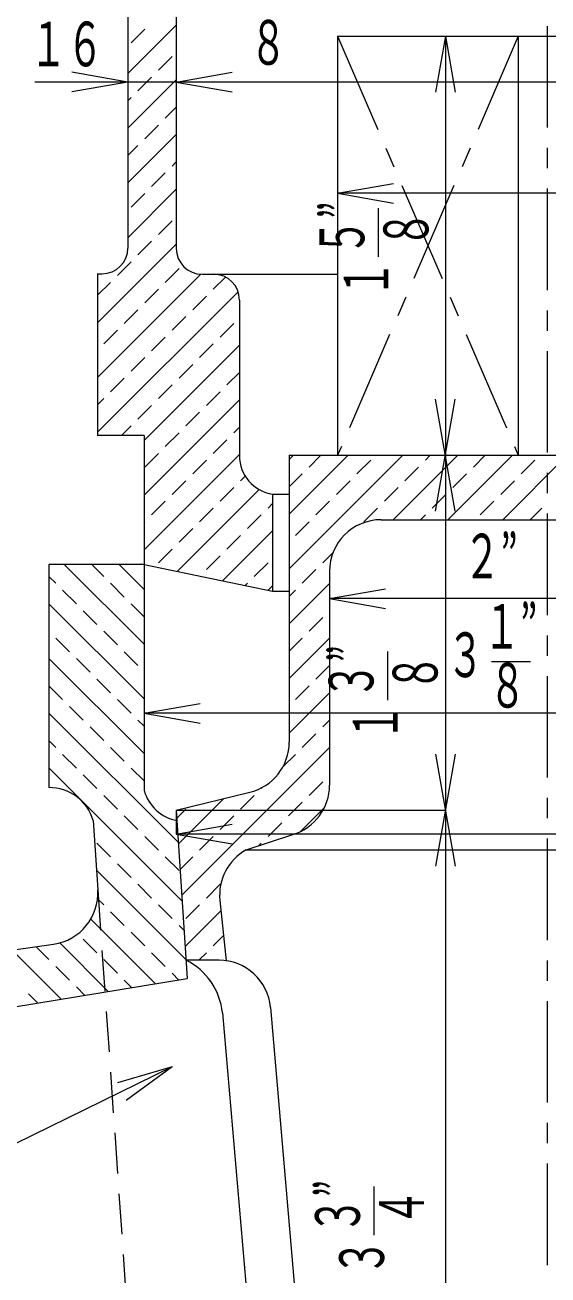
# Model space of a CAD drawing. Units: millimetres, scale not verified. Extents: x -574 to 574, y -406 to 12973.
# Drawn here: x -224.6 to -173.2, y 133.1 to 256.1 of the extents above; entities that cross this region are included whole.
import ezdxf
from ezdxf.enums import TextEntityAlignment as Align

# ---------------------------------------------------------------- set-up
doc = ezdxf.new("R2010")
doc.units = ezdxf.units.MM
doc.header["$LTSCALE"] = 2
doc.linetypes.add('CHAIN1', pattern=[8, 5, -1, 1, -1])
doc.linetypes.add('DASHED2', pattern=[3, 2, -1])
for name, color, linetype, lineweight in [('0-0_0', 3, 'Continuous', 18), ('0-1_芯', 4, 'CHAIN1', 18), ('0-2_寸法', 2, 'Continuous', 18)]:
    doc.layers.add(name, color=color, linetype=linetype, lineweight=lineweight)
doc.styles.add('ＭＳ ゴシック', font='')
doc.styles.get('ＭＳ ゴシック').set_extended_font_data('MS Gothic')

msp = doc.modelspace()

# ---------------------------------------------------------------- linework, layer by layer
at = {"layer": '0-0_0'}
for p, q in [((-214.496, 265.876), (-214.496, 234.167)), ((-209.733, 262.471), (-209.733, 234.126)), ((-214.496, 251.347), (-209.733, 256.11)), ((-214.177, 254.361), (-212.829, 255.708)), ((-193.858, 255.032), (-152.583, 255.032)), ((-193.858, 255.032), (-193.858, 213.757)), ((-176.078, 255.032), (-176.078, 213.757)), ((-211.482, 251.667), (-210.135, 253.014)), ((-214.496, 245.959), (-209.733, 250.722)), ((-213.503, 249.646), (-212.156, 250.993)), ((-214.496, 248.653), (-214.177, 248.972)), ((-210.809, 246.952), (-209.733, 248.028)), ((-212.829, 244.931), (-211.482, 246.278)), ((-214.496, 240.571), (-209.733, 245.333)), ((-214.496, 243.265), (-213.503, 244.258)), ((-210.135, 242.237), (-209.733, 242.639)), ((-212.156, 240.217), (-210.809, 241.564)), ((-214.496, 235.183), (-209.733, 239.945)), ((-214.177, 238.196), (-212.829, 239.543)), ((-211.482, 235.502), (-210.135, 236.849)), ((-217.476, 226.815), (-209.733, 234.557)), ((-213.503, 233.482), (-212.156, 234.829)), ((-215.524, 231.461), (-214.177, 232.808)), ((-217.476, 231.627), (-217.036, 231.627)), ((-217.476, 231.627), (-217.476, 215.711)), ((-217.476, 221.427), (-207.314, 231.589)), ((-210.809, 230.787), (-209.462, 232.134)), ((-207.193, 231.586), (-193.858, 231.586)), ((-217.476, 229.509), (-216.197, 230.787)), ((-206.094, 230.114), (-204.901, 231.307)), ((-217.476, 216.039), (-203.652, 229.862)), ((-212.829, 228.767), (-211.482, 230.114)), ((-208.115, 228.093), (-206.768, 229.44)), ((-203.517, 229.046), (-203.517, 213.714)), ((-214.85, 226.746), (-213.503, 228.093)), ((-210.135, 226.073), (-208.788, 227.42)), ((-205.421, 225.399), (-204.074, 226.746)), ((-216.871, 224.726), (-215.524, 226.073)), ((-212.156, 224.052), (-210.809, 225.399)), ((-212.908, 215.218), (-203.517, 224.609)), ((-207.441, 223.379), (-206.094, 224.726)), ((-214.177, 222.032), (-212.829, 223.379)), ((-209.462, 221.358), (-208.115, 222.705)), ((-204.747, 220.685), (-203.517, 221.915)), ((-216.197, 220.011), (-214.85, 221.358)), ((-211.482, 219.338), (-210.135, 220.685)), ((-217.476, 218.733), (-216.871, 219.338)), ((-212.908, 209.83), (-203.517, 219.221)), ((-206.768, 218.664), (-205.421, 220.011)), ((-213.503, 217.317), (-212.156, 218.664)), ((-208.788, 216.644), (-207.441, 217.991)), ((-215.109, 215.711), (-214.177, 216.644)), ((-212.908, 215.711), (-217.476, 215.711)), ((-212.908, 215.711), (-212.908, 180.786)), ((-210.809, 214.623), (-209.462, 215.97)), ((-204.074, 215.97), (-203.517, 216.527)), ((-206.094, 213.949), (-204.747, 215.296)), ((-212.908, 204.441), (-203.517, 213.833)), ((-212.829, 212.602), (-211.482, 213.949)), ((-208.115, 211.929), (-206.768, 213.276)), ((-198.621, 213.757), (-147.821, 213.757)), ((-198.621, 213.757), (-198.621, 185.514)), ((-198.621, 202.564), (-187.429, 213.757)), ((-198.621, 207.953), (-192.817, 213.757)), ((-198.621, 213.341), (-198.205, 213.757)), ((-196.665, 212.602), (-195.511, 213.757)), ((-191.95, 211.929), (-190.603, 213.276)), ((-188.383, 207.414), (-182.04, 213.757)), ((-185.215, 213.276), (-184.735, 213.757)), ((-182.995, 207.414), (-176.652, 213.757)), ((-180.501, 212.602), (-179.346, 213.757)), ((-177.607, 207.414), (-171.264, 213.757)), ((-175.786, 211.929), (-174.439, 213.276)), ((-203.4, 211.255), (-202.947, 211.709)), ((-198.621, 210.647), (-197.339, 211.929)), ((-187.236, 211.255), (-185.889, 212.602)), ((-182.521, 210.582), (-181.174, 211.929)), ((-210.135, 209.908), (-208.788, 211.255)), ((-205.421, 209.235), (-204.074, 210.582)), ((-193.971, 209.908), (-192.624, 211.255)), ((-189.256, 209.235), (-187.909, 210.582)), ((-177.806, 209.908), (-176.459, 211.255)), ((-212.156, 207.888), (-210.809, 209.235)), ((-209.635, 202.326), (-201.57, 210.391)), ((-200.264, 209.945), (-198.621, 209.945)), ((-200.264, 209.945), (-200.264, 200.365)), ((-195.992, 207.888), (-194.644, 209.235)), ((-184.542, 208.561), (-183.195, 209.908)), ((-179.827, 207.888), (-178.48, 209.235)), ((-207.441, 207.214), (-206.094, 208.561)), ((-200.706, 208.561), (-200.264, 209.004)), ((-191.277, 207.214), (-189.93, 208.561)), ((-174.913, 207.414), (-173.765, 208.561)), ((-212.908, 207.135), (-212.829, 207.214)), ((-202.727, 206.541), (-201.38, 207.888)), ((-198.012, 205.867), (-196.665, 207.214)), ((-189.574, 207.414), (-156.867, 207.414)), ((-185.689, 207.414), (-185.215, 207.888)), ((-209.462, 205.194), (-208.115, 206.541)), ((-205.18, 201.394), (-200.264, 206.31)), ((-204.747, 204.52), (-203.4, 205.867)), ((-211.482, 203.173), (-210.135, 204.52)), ((-206.768, 202.5), (-205.421, 203.847)), ((-202.053, 201.826), (-200.706, 203.173)), ((-195.318, 203.173), (-194.304, 204.187)), ((-222.272, 203.011), (-222.272, 181.037)), ((-212.908, 203.011), (-222.272, 203.011)), ((-221.585, 201.153), (-222.272, 201.84)), ((-212.908, 195.17), (-220.749, 203.011)), ((-216.871, 201.826), (-218.055, 203.011)), ((-212.908, 200.558), (-215.361, 203.011)), ((-212.908, 203.011), (-200.264, 200.365)), ((-197.339, 201.153), (-195.992, 202.5)), ((-194.654, 202.334), (-194.654, 181.284)), ((-214.85, 199.806), (-216.197, 201.153)), ((-202.952, 200.928), (-202.727, 201.153)), ((-200.724, 200.461), (-200.264, 200.922)), ((-198.621, 197.176), (-194.654, 201.143)), ((-219.565, 199.132), (-220.912, 200.479)), ((-200.264, 200.365), (-198.621, 200.365)), ((-198.621, 199.87), (-198.012, 200.479)), ((-212.908, 189.782), (-222.272, 199.146)), ((-217.544, 197.111), (-218.891, 198.459)), ((-212.908, 197.864), (-214.177, 199.132)), ((-196.665, 196.438), (-195.318, 197.785)), ((-222.259, 196.438), (-222.272, 196.452)), ((-220.238, 194.417), (-221.585, 195.764)), ((-215.524, 195.091), (-216.871, 196.438)), ((-198.621, 194.482), (-197.339, 195.764)), ((-198.621, 191.788), (-194.654, 195.755)), ((-212.908, 184.393), (-222.272, 193.758)), ((-218.218, 192.397), (-219.565, 193.744)), ((-213.503, 193.07), (-214.85, 194.417)), ((-195.992, 191.723), (-194.654, 193.061)), ((-220.912, 189.703), (-222.259, 191.05)), ((-216.197, 190.376), (-217.544, 191.723)), ((-198.012, 189.703), (-196.665, 191.05)), ((-214.177, 188.356), (-215.524, 189.703)), ((-198.621, 186.4), (-194.654, 190.367)), ((-209.523, 175.62), (-222.272, 188.369)), ((-218.891, 187.682), (-220.238, 189.029)), ((-212.908, 187.087), (-213.503, 187.682)), ((-195.318, 187.009), (-194.654, 187.673)), ((-216.871, 185.662), (-218.218, 187.009)), ((-197.339, 184.988), (-195.992, 186.335)), ((-221.585, 184.988), (-222.272, 185.675)), ((-214.85, 183.641), (-216.197, 184.988)), ((-209.184, 170.449), (-194.654, 184.979)), ((-219.565, 182.968), (-220.912, 184.315)), ((-199.237, 183.09), (-198.012, 184.315)), ((-209.145, 169.854), (-222.272, 182.981)), ((-217.544, 180.947), (-218.891, 182.294)), ((-212.908, 181.699), (-214.177, 182.968)), ((-201.38, 180.947), (-201.276, 181.05)), ((-196.665, 180.273), (-195.318, 181.621)), ((-215.524, 178.926), (-216.871, 180.273)), ((-209.733, 178.832), (-202.508, 180.576)), ((-209.515, 175.506), (-205.061, 179.96)), ((-203.4, 178.926), (-202.053, 180.273)), ((-209.733, 178.832), (-208.645, 162.232)), ((-209.681, 178.034), (-208.788, 178.926)), ((-198.686, 178.253), (-197.339, 179.6)), ((-197.545, 176.699), (-195.15, 179.095)), ((-217.908, 177.806), (-217.46, 170.982)), ((-213.503, 176.906), (-214.85, 178.253)), ((-205.421, 176.906), (-204.074, 178.253)), ((-200.706, 176.232), (-199.359, 177.579)), ((-211.482, 174.885), (-212.829, 176.232)), ((-207.441, 174.885), (-206.094, 176.232)), ((-202.858, 174.898), (-198.248, 176.426)), ((-216.197, 174.212), (-217.544, 175.559)), ((-202.858, 174.898), (-142.929, 174.898)), ((-201.636, 175.303), (-201.38, 175.559)), ((-214.177, 172.191), (-215.524, 173.538)), ((-209.462, 172.865), (-210.809, 174.212)), ((-209.349, 172.977), (-208.115, 174.212)), ((-208.767, 164.087), (-217.587, 172.907)), ((-212.156, 170.171), (-213.503, 171.518)), ((-206.768, 170.171), (-205.421, 171.518)), ((-216.871, 169.497), (-217.479, 170.105)), ((-205.439, 169.933), (-204.82, 163.994)), ((-214.85, 167.477), (-216.197, 168.824)), ((-210.135, 168.15), (-211.482, 169.497)), ((-208.852, 165.392), (-205.332, 168.912)), ((-208.788, 168.15), (-207.441, 169.497)), ((-211.786, 161.719), (-218.147, 168.08)), ((-208.956, 166.97), (-209.462, 167.477)), ((-212.829, 165.456), (-214.177, 166.803)), ((-206.094, 165.456), (-205.078, 166.472)), ((-234.364, 163.811), (-221.805, 165.621)), ((-221.049, 160.205), (-225.878, 165.034)), ((-222.259, 164.109), (-223.523, 165.374)), ((-216.418, 160.962), (-221.202, 165.746)), ((-217.544, 164.783), (-218.891, 166.13)), ((-215.524, 162.762), (-216.871, 164.109)), ((-210.809, 163.436), (-212.156, 164.783)), ((-205.527, 164.043), (-208.764, 164.043)), ((-207.507, 164.043), (-206.768, 164.783)), ((-204.857, 163.999), (-204.824, 164.032)), ((-220.238, 162.088), (-221.585, 163.436)), ((-209.471, 162.097), (-210.135, 162.762)), ((-218.733, 160.584), (-219.565, 161.415)), ((-214.102, 161.341), (-214.85, 162.088)), ((-223.365, 159.827), (-224.279, 160.741)), ((-205.199, 158.864), (-200.55, 105.065)), ((-200.466, 159.401), (-195.77, 105.065))]:
    msp.add_line(p, q, dxfattribs=at)
at = {"layer": '0-0_0', "color": 1, "linetype": 'DASHED2'}
msp.add_line((-217.46, 170.982), (-211.674, 87.892), dxfattribs=at)
at = {"layer": '0-0_0'}
msp.add_lwpolyline([(-255.771, 156.607), (-243.071, 156.607), (-208.645, 162.232)], dxfattribs=at)
for centre, radius, start, end in [((-217.036, 234.167), 2.54, 270, 0), ((-207.193, 234.126), 2.54, 180, 270), ((-206.057, 229.046), 2.54, 0, 90), ((-199.707, 213.714), 3.81, 180, 261.59946), ((-189.574, 202.334), 5.08, 90, 180), ((-203.701, 185.514), 5.08, 283.57672, 0), ((-222.207, 176.563), 4.475, 16.12708, 90.84119), ((-199.734, 181.284), 5.08, 287.00617, 0), ((-208.909, 181.875), 4.144, 195.23126, 259.82434), ((-200.386, 170.46), 5.08, 119.11572, 185.94899), ((-222.53, 170.649), 5.08, 278.20272, 3.75054), ((-211.624, 158.259), 6.453, 5.3828, 63.69073), ((-205.527, 158.963), 5.08, 4.93922, 90)]:
    msp.add_arc(centre, radius, start, end, dxfattribs=at)
at = {"layer": '0-1_芯'}
for p, q in [((-173.221, 272.023), (-173.221, -217.897)), ((-176.078, 255.032), (-193.858, 213.757)), ((-193.858, 255.032), (-176.078, 213.757))]:
    msp.add_line(p, q, dxfattribs=at)
at = {"layer": '0-2_寸法'}
for p, q in [((-183.25, 255.032), (-184.222, 249.517)), ((-183.25, 255.032), (-183.25, 83.634)), ((-183.25, 255.032), (-182.277, 249.517)), ((-214.496, 250.503), (-220.011, 251.476)), ((-209.733, 250.503), (-204.218, 251.476)), ((-122.45, 250.503), (-223.645, 250.503)), ((-214.496, 250.503), (-220.011, 249.531)), ((-209.733, 250.503), (-204.218, 249.531)), ((-193.858, 239.558), (-188.343, 240.53)), ((-152.583, 239.558), (-193.858, 239.558)), ((-193.858, 239.558), (-188.343, 238.585)), ((-189.821, 233.296), (-189.821, 238.105)), ((-182.277, 208.242), (-184.222, 219.271)), ((-184.222, 208.242), (-182.277, 219.271)), ((-194.654, 199.647), (-189.139, 200.62)), ((-194.654, 199.647), (-189.139, 198.675)), ((-151.787, 199.647), (-194.654, 199.647)), ((-188.916, 189.633), (-188.916, 194.442)), ((-178.719, 193.441), (-174.872, 193.441)), ((-212.908, 188.365), (-207.393, 189.337)), ((-212.908, 188.365), (-207.393, 187.392)), ((-122.421, 188.365), (-212.908, 188.365)), ((-184.222, 184.346), (-182.277, 173.317)), ((-182.277, 184.346), (-184.222, 173.317)), ((-209.733, 178.832), (-183.25, 178.832)), ((-209.733, 176.471), (-204.218, 175.498)), ((-135.264, 176.471), (-209.733, 176.471)), ((-210.141, 153.534), (-301.401, 108.879)), ((-210.141, 153.534), (-215.522, 151.984)), ((-210.141, 153.534), (-214.667, 150.237)), ((-190.256, 136.967), (-190.256, 141.776))]:
    msp.add_line(p, q, dxfattribs=at)
msp.add_lwpolyline([(-209.733, 178.832), (-209.733, 176.471), (-204.218, 177.443)], dxfattribs=at)

# ---------------------------------------------------------------- texts
at = {"layer": '0-2_寸法', "style": 'ＭＳ ゴシック', "width": 0.6}
for s, p in [('１６', (-224.113, 250.737)), ('８', (-202.477, 250.888)), ('２”', (-181.44, 200.313)), ('１”', (-179.504, 193.4)), ('３', (-183.088, 190.595)), ('８', (-178.941, 187.596))]:
    msp.add_text(s, height=4.399, dxfattribs=at).set_placement(p, align=Align.BOTTOM_LEFT)
for s, p in [('５”', (-189.914, 233.425)), ('８', (-183.611, 234.21)), ('１', (-187.539, 229.311)), ('３”', (-189.009, 189.762)), ('８', (-182.706, 190.547)), ('１', (-186.633, 185.648)), ('３”', (-190.348, 137.096)), ('４', (-184.045, 137.881)), ('３', (-187.973, 132.982))]:
    msp.add_text(s, height=4.399, rotation=90, dxfattribs=at).set_placement(p, align=Align.BOTTOM_LEFT)

doc.saveas('drawing.dxf')
